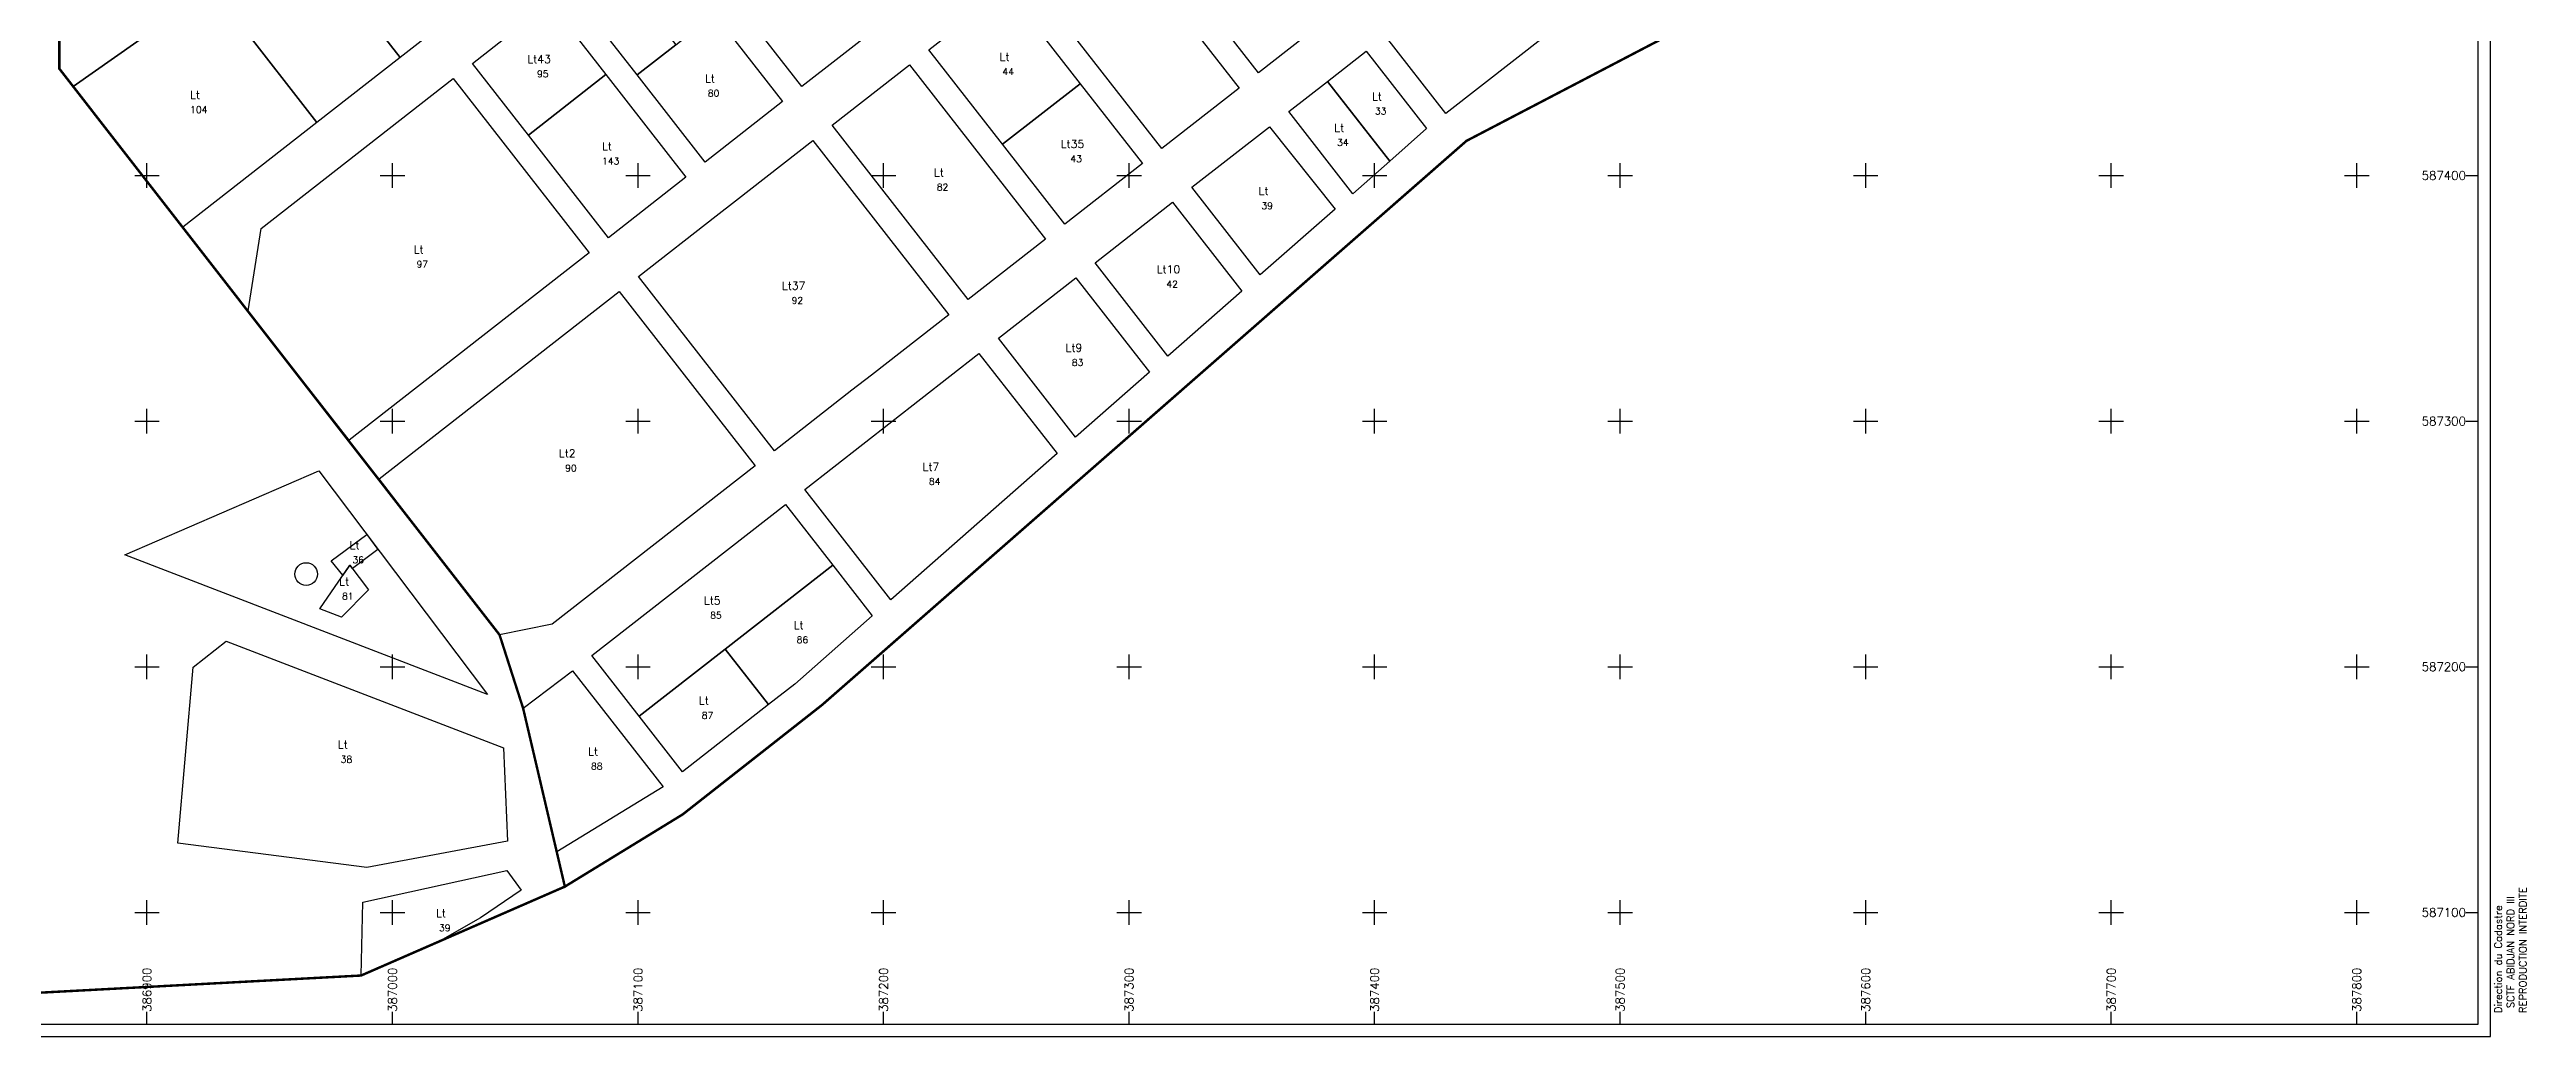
# Model space of a CAD drawing. Extents: x 385562 to 387872, y 587050 to 590157.
# Drawn here: x 386860 to 387869, y 587050 to 587451 of the extents above; entities that cross this region are included whole.
import ezdxf
from ezdxf.enums import TextEntityAlignment as Align

# ---------------------------------------------------------------- set-up
doc = ezdxf.new("R2010")
doc.units = 0
doc.header["$MEASUREMENT"] = 0
for name, color, linetype in [('cartouche', 7, 'CONTINUOUS'), ('croisillon', 7, 'CONTINUOUS'), ('IL', 70, 'CONTINUOUS'), ('ILOT', 70, 'CONTINUOUS'), ('L', 10, 'CONTINUOUS'), ('LOT', 10, 'CONTINUOUS'), ('LS', 7, 'CONTINUOUS'), ('PARCELLE', 160, 'CONTINUOUS')]:
    doc.layers.add(name, color=color, linetype=linetype)
doc.styles.add('ROMANC', font='romanc.shx', dxfattribs={"height": 10})

msp = doc.modelspace()

# ---------------------------------------------------------------- linework, layer by layer
at = {"layer": 'cartouche'}
for points in [[(385604.73, 587049.5), (387854.45, 587049.5), (387854.45, 590144.27), (385604.73, 590144.27)], [(385609.73, 587054.5), (387849.45, 587054.5), (387849.45, 590139.27), (385609.73, 590139.27)]]:
    msp.add_lwpolyline(points, close=True, dxfattribs=at)
at = {"layer": 'croisillon'}
for p, q in [((386895, 587400), (386905, 587400)), ((386900, 587395), (386900, 587405)), ((386995, 587400), (387005, 587400)), ((387000, 587395), (387000, 587405)), ((387095, 587400), (387105, 587400)), ((387100, 587395), (387100, 587405)), ((387195, 587400), (387205, 587400)), ((387200, 587395), (387200, 587405)), ((387295, 587400), (387305, 587400)), ((387300, 587395), (387300, 587405)), ((387395, 587400), (387405, 587400)), ((387400, 587395), (387400, 587405)), ((387495, 587400), (387505, 587400)), ((387500, 587395), (387500, 587405)), ((387595, 587400), (387605, 587400)), ((387600, 587395), (387600, 587405)), ((387695, 587400), (387705, 587400)), ((387700, 587395), (387700, 587405)), ((387795, 587400), (387805, 587400)), ((387800, 587395), (387800, 587405)), ((387844.45, 587400), (387849.45, 587400)), ((386895, 587300), (386905, 587300)), ((386900, 587295), (386900, 587305)), ((386995, 587300), (387005, 587300)), ((387000, 587295), (387000, 587305)), ((387095, 587300), (387105, 587300)), ((387100, 587295), (387100, 587305)), ((387195, 587300), (387205, 587300)), ((387200, 587295), (387200, 587305)), ((387295, 587300), (387305, 587300)), ((387300, 587295), (387300, 587305)), ((387395, 587300), (387405, 587300)), ((387400, 587295), (387400, 587305)), ((387495, 587300), (387505, 587300)), ((387500, 587295), (387500, 587305)), ((387595, 587300), (387605, 587300)), ((387600, 587295), (387600, 587305)), ((387695, 587300), (387705, 587300)), ((387700, 587295), (387700, 587305)), ((387795, 587300), (387805, 587300)), ((387800, 587295), (387800, 587305)), ((387844.45, 587300), (387849.45, 587300)), ((386900, 587195), (386900, 587205)), ((387000, 587195), (387000, 587205)), ((387100, 587195), (387100, 587205)), ((387200, 587195), (387200, 587205)), ((387300, 587195), (387300, 587205)), ((387400, 587195), (387400, 587205)), ((387500, 587195), (387500, 587205)), ((387600, 587195), (387600, 587205)), ((387700, 587195), (387700, 587205)), ((387800, 587195), (387800, 587205)), ((386895, 587200), (386905, 587200)), ((386995, 587200), (387005, 587200)), ((387095, 587200), (387105, 587200)), ((387195, 587200), (387205, 587200)), ((387295, 587200), (387305, 587200)), ((387395, 587200), (387405, 587200)), ((387495, 587200), (387505, 587200)), ((387595, 587200), (387605, 587200)), ((387695, 587200), (387705, 587200)), ((387795, 587200), (387805, 587200)), ((387844.45, 587200), (387849.45, 587200)), ((386900, 587095), (386900, 587105)), ((387000, 587095), (387000, 587105)), ((387100, 587095), (387100, 587105)), ((387200, 587095), (387200, 587105)), ((387300, 587095), (387300, 587105)), ((387400, 587095), (387400, 587105)), ((387500, 587095), (387500, 587105)), ((387600, 587095), (387600, 587105)), ((387700, 587095), (387700, 587105)), ((387800, 587095), (387800, 587105)), ((386895, 587100), (386905, 587100)), ((386995, 587100), (387005, 587100)), ((387095, 587100), (387105, 587100)), ((387195, 587100), (387205, 587100)), ((387295, 587100), (387305, 587100)), ((387395, 587100), (387405, 587100)), ((387495, 587100), (387505, 587100)), ((387595, 587100), (387605, 587100)), ((387695, 587100), (387705, 587100)), ((387795, 587100), (387805, 587100)), ((387844.45, 587100), (387849.45, 587100)), ((386900, 587054.5), (386900, 587059.5)), ((387000, 587054.5), (387000, 587059.5)), ((387100, 587054.5), (387100, 587059.5)), ((387200, 587054.5), (387200, 587059.5)), ((387300, 587054.5), (387300, 587059.5)), ((387400, 587054.5), (387400, 587059.5)), ((387500, 587054.5), (387500, 587059.5)), ((387600, 587054.5), (387600, 587059.5)), ((387700, 587054.5), (387700, 587059.5)), ((387800, 587054.5), (387800, 587059.5))]:
    msp.add_line(p, q, dxfattribs=at)
at = {"layer": 'IL'}
msp.add_lwpolyline([(386890.989, 587245.532), (386969.961, 587279.719), (387038.684, 587188.762)], close=True, dxfattribs=at)
at = {"layer": 'ILOT'}
msp.add_circle((386964.8365, 587237.7405), 4.63, dxfattribs=at)
at = {"layer": 'L'}
for points in [[(386864.51, 587535.66), (386873.918, 587539.15), (386938.1, 587545.248), (386945.5, 587544.03), (386971.536, 587511.547), (386930.061, 587478.653), (386910.337, 587460.476), (386905.563, 587461.963), (386903.669, 587459.901), (386869.995, 587436.199), (386864.3, 587443.5), (386864.426, 587494.388)], [(387328.864, 587537.335), (387384.231, 587466.382), (387352.696, 587441.774), (387297.329, 587512.727)], [(387008.372, 587518.105), (387040.361, 587477.108), (387003.11, 587448.042), (386971.121, 587489.039)], [(387167.543, 587500.243), (387198.302, 587460.824), (387166.768, 587436.217), (387136.008, 587475.636), (387151.776, 587487.94)], [(387289.445, 587506.575), (387344.813, 587435.623), (387313.278, 587411.015), (387257.909, 587481.968)], [(387459.606, 587499.83), (387484.214, 587468.295), (387429.027, 587425.231), (387404.419, 587456.766)], [(386971.121, 587489.039), (387003.11, 587448.042), (386969.209, 587421.589), (386937.22, 587462.586)], [(387087.749, 587488.715), (387115.432, 587453.238), (387099.664, 587440.934), (387071.981, 587476.412)], [(386930.061, 587478.653), (386934.106, 587467.299), (386937.22, 587462.586), (386969.209, 587421.589), (386914.63, 587378.973), (386869.995, 587436.199), (386903.669, 587459.901), (386905.563, 587461.963), (386910.337, 587460.476)], [(387064.097, 587470.26), (387086.859, 587441.09), (387055.324, 587416.482), (387032.562, 587445.652)], [(387250.025, 587475.816), (387280.016, 587437.383), (387248.482, 587412.776), (387218.49, 587451.209)], [(387131.11, 587465.542), (387158.884, 587430.165), (387127.349, 587405.457), (387099.664, 587440.934), (387115.432, 587453.238)], [(387396.535, 587450.614), (387421.143, 587419.079), (387406.124, 587405.816), (387394.917, 587420.178), (387380.768, 587438.31)], [(387024.678, 587439.5), (387080.046, 587368.546), (386982.286, 587292.262), (386941.241, 587344.864), (386946.495, 587378.492)], [(387086.859, 587441.09), (387119.465, 587399.306), (387087.93, 587374.698), (387055.324, 587416.482)], [(387210.606, 587445.057), (387265.975, 587374.103), (387234.44, 587349.495), (387179.071, 587420.45)], [(387280.016, 587437.383), (387305.394, 587404.863), (387273.859, 587380.255), (387248.482, 587412.776)], [(387380.768, 587438.31), (387406.124, 587405.816), (387391.104, 587392.553), (387365, 587426.006)], [(387325.581, 587395.247), (387357.117, 587419.855), (387383.888, 587386.335), (387353.427, 587359.563)], [(387171.187, 587414.298), (387226.556, 587343.344), (387195.021, 587318.736), (387187.137, 587312.584), (387155.601, 587287.977), (387100.234, 587358.931), (387131.769, 587383.539), (387139.652, 587389.691)], [(387317.698, 587389.095), (387345.904, 587352.95), (387315.807, 587326.498), (387286.162, 587364.488)], [(387278.279, 587358.336), (387308.284, 587319.885), (387278.187, 587293.433), (387246.743, 587333.728)], [(387092.35, 587352.779), (387147.718, 587281.826), (387065.094, 587217.356), (387043.6, 587213), (386994.59, 587276.494)], [(387238.859, 587327.576), (387270.663, 587286.82), (387202.947, 587227.303), (387167.905, 587272.209)], [(387160.022, 587266.058), (387179.279, 587241.382), (387135.484, 587207.208), (387100.441, 587179.862), (387081.185, 587204.538)], [(386989.553, 587253.789), (386994.075, 587247.805), (386983.702, 587239.968), (386982.661, 587241.346), (386979.812, 587237.237), (386975.004, 587243.191)], [(386982.661, 587241.346), (386990.263, 587231.284), (386979.271, 587220.169), (386970.354, 587223.597)], [(387179.279, 587241.382), (387195.424, 587220.691), (387163.83, 587192.923), (387153.14, 587184.581), (387135.484, 587207.208)], [(386932.227, 587210.407), (387045.178, 587167.014), (387046.885, 587129.052), (386989.528, 587118.238), (386912.626, 587128.177), (386918.858, 587199.907)], [(387135.484, 587207.208), (387153.14, 587184.581), (387118.097, 587157.236), (387100.441, 587179.862)], [(387073.301, 587198.386), (387110.213, 587151.084), (387066.88, 587124.68), (387053.2, 587183.1)], [(387046.516, 587117.058), (387052.361, 587109.075), (387035.832, 587097.826), (387018.457, 587087.932), (386987.2, 587074.3), (386987.903, 587104.211)]]:
    msp.add_lwpolyline(points, close=True, dxfattribs=at)
at = {"layer": 'LS', "const_width": 1}
for points in [[(387180.2, 588149.2), (387263.7, 587963.5), (387341.6, 587682.7), (387518.45, 587456.4), (387437.4, 587414.1), (387175, 587184.5), (387118.2, 587139.9), (387070.2, 587110.5), (387053.2, 587183.1), (387043.6, 587213), (386864.3, 587443.5), (386865.1, 587704.5), (386867.9, 588082.4), (387033.1, 588081)], [(386085.1, 588106.4), (386239.2, 588084.5), (386438.1, 588075), (386438.2, 588085.2), (386867.9, 588082.4), (386864.3, 587443.5), (387043.6, 587213), (387053.2, 587183.1), (387070.2, 587110.5), (386987.2, 587074.3), (386616.3, 587054.5), (386458, 587175), (386443.9, 587174), (386227.2, 587336.5), (386225, 587349), (386075.2, 587645), (385917, 587840), (385937.3, 587863.5), (385922.5, 587891.5), (385930.4, 587899), (385938.9, 587892.3), (386092.1, 588006)]]:
    msp.add_lwpolyline(points, close=True, dxfattribs=at)

# ---------------------------------------------------------------- texts
at = {"layer": 'cartouche', "style": 'ROMANC'}
for s, p in [('REPRODUCTION INTERDITE', (387870, 587059)), ('Direction du Cadastre', (387860, 587059)), ('SCTF ABIDJAN NORD III', (387865, 587061))]:
    msp.add_text(s, height=2.975, rotation=90, dxfattribs=at).set_placement(p, align=Align.BOTTOM_LEFT)
at = {"layer": 'croisillon', "style": 'ROMANC'}
for s, p in [('587400', (387844.45, 587400)), ('587300', (387844.45, 587300)), ('587200', (387844.45, 587200)), ('587100', (387844.45, 587100))]:
    msp.add_text(s, height=3.5, dxfattribs=at).set_placement(p, align=Align.MIDDLE_RIGHT)
for s, p in [('386900', (386900, 587059.5)), ('387000', (387000, 587059.5)), ('387100', (387100, 587059.5)), ('387200', (387200, 587059.5)), ('387300', (387300, 587059.5)), ('387400', (387400, 587059.5)), ('387500', (387500, 587059.5)), ('387600', (387600, 587059.5)), ('387700', (387700, 587059.5)), ('387800', (387800, 587059.5))]:
    msp.add_text(s, height=3.5, rotation=90, dxfattribs=at).set_placement(p, align=Align.MIDDLE_LEFT)
at = {"layer": 'LOT', "style": 'ROMANC'}
for s, p in [('Lt43', (387059.7105, 587447.371)), ('Lt', (387249.253, 587448.296)), ('Lt', (387129.274, 587439.4995)), ('Lt', (386919.602, 587432.813)), ('Lt', (387400.9555, 587432.215)), ('Lt', (387385.562, 587419.4315)), ('Lt', (387087.3945, 587411.894)), ('Lt35', (387276.938, 587412.819)), ('Lt', (387222.523, 587401.276)), ('Lt', (387354.7345, 587393.709)), ('Lt', (387010.6435, 587369.881)), ('Lt37', (387163.395, 587355.1375)), ('Lt10', (387316.033, 587361.7965)), ('Lt9', (387277.5135, 587329.8845)), ('Lt2', (387071.154, 587286.8895)), ('Lt7', (387219.284, 587281.4395)), ('Lt', (386984.5395, 587249.513)), ('Lt', (386980.3085, 587234.7575)), ('Lt5', (387130.232, 587226.96)), ('Lt', (387165.454, 587216.9815)), ('Lt', (387126.7905, 587186.222)), ('Lt', (386979.7555, 587168.3225)), ('Lt', (387081.7065, 587165.533)), ('Lt', (387019.7805, 587099.679))]:
    msp.add_text(s, height=3.23, dxfattribs=at).set_placement(p, align=Align.MIDDLE)
at = {"layer": 'PARCELLE', "style": 'ROMANC'}
for s, p in [('95', (387061.2105, 587441.371)), ('44', (387250.753, 587442.296)), ('104', (386921.102, 587426.813)), ('80', (387130.774, 587433.4995)), ('33', (387402.4555, 587426.215)), ('143', (387088.8945, 587405.894)), ('43', (387278.438, 587406.819)), ('34', (387387.062, 587413.4315)), ('82', (387224.023, 587395.276)), ('39', (387356.2345, 587387.709)), ('97', (387012.1435, 587363.881)), ('42', (387317.533, 587355.7965)), ('92', (387164.895, 587349.1375)), ('83', (387279.0135, 587323.8845)), ('90', (387072.654, 587280.8895)), ('84', (387220.784, 587275.4395)), ('36', (386986.0395, 587243.513)), ('81', (386981.8085, 587228.7575)), ('85', (387131.732, 587220.96)), ('86', (387166.954, 587210.9815)), ('87', (387128.2905, 587180.222)), ('38', (386981.2555, 587162.3225)), ('88', (387083.2065, 587159.533)), ('39', (387021.2805, 587093.679))]:
    msp.add_text(s, height=2.73, dxfattribs=at).set_placement(p, align=Align.MIDDLE)

doc.saveas('drawing.dxf')
